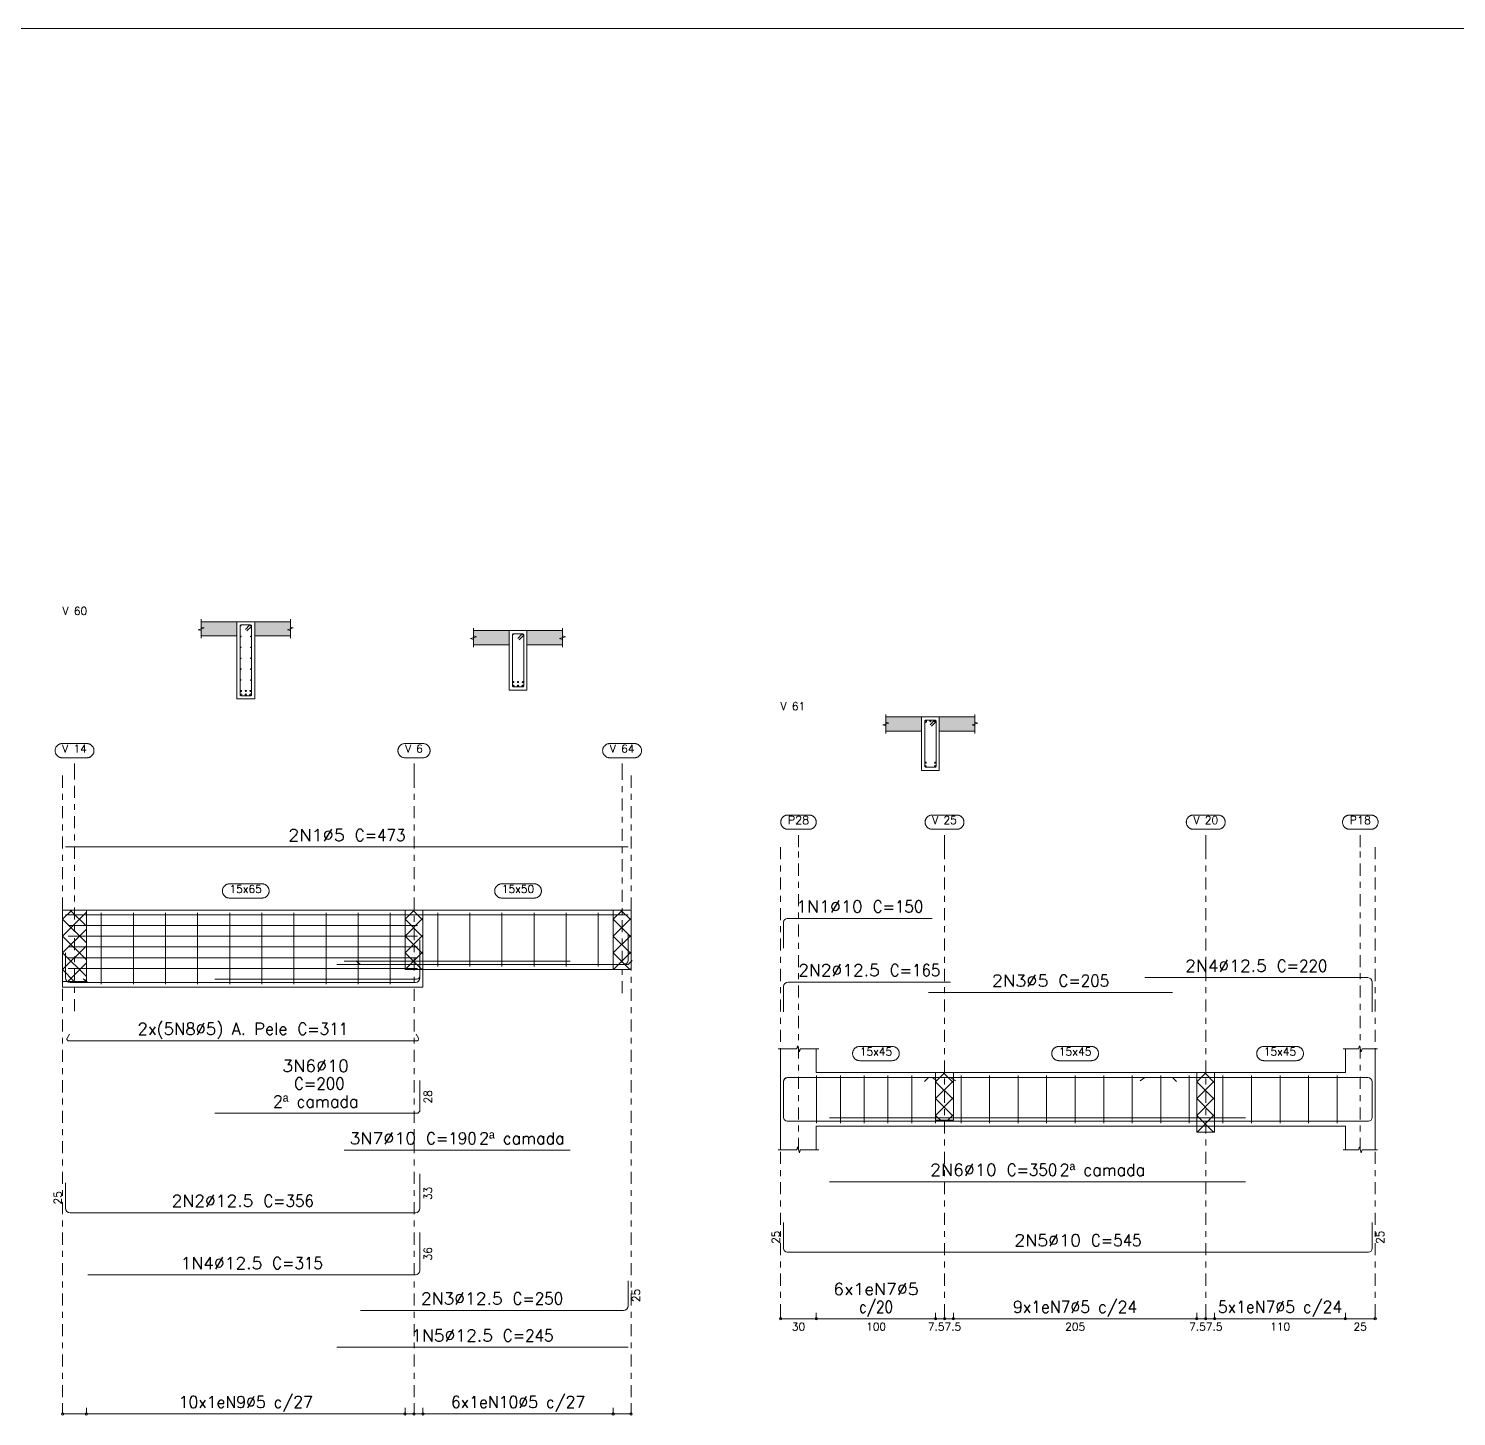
# Model space of a CAD drawing. Header units: millimetres. Extents: x 0 to 119, y 0 to 84.
# Drawn here: x 51.93 to 75.95, y 60.65 to 84 of the extents above; entities that cross this region are included whole.
import ezdxf
from ezdxf.enums import TextEntityAlignment as Align

# ---------------------------------------------------------------- set-up
doc = ezdxf.new("R2010")
doc.units = ezdxf.units.MM
doc.linetypes.add('CYPE_RAYAPUNTO', pattern=[0.4125, 0.2025, -0.105, 0, -0.105])
for name, color, linetype, lineweight in [('ARM_LONGITUDINAL_Ø10', 103, 'Continuous', 9), ('ARM_LONGITUDINAL_Ø12_5', 51, 'Continuous', 9), ('ARM_LONGITUDINAL_Ø5', 151, 'Continuous', 9), ('ARM_TRANSVERSAL_Ø5', 151, 'Continuous', 9), ('ELE_ARM_TRANS_TXT_EST', 3, 'Continuous', 9), ('ELE_CONT_NOS', 122, 'Continuous', 9), ('ELE_CONT_VIG_CONCRETO', 2, 'Continuous', 9), ('ELE_COT_COT_ANCORAGENS', 3, 'Continuous', 0), ('ELE_COT_COT_EST', 3, 'Continuous', 0), ('ELE_COT_COT_LIN_APOIOS', 2, 'CYPE_RAYAPUNTO', 0), ('ELE_COT_TEXTOS_ESTRIBOS', 122, 'Continuous', 0), ('ELE_REF_COT_LIN_AUX_COTA', 2, 'CYPE_RAYAPUNTO', 9), ('ELE_REF_NOME_PORTICO', 3, 'Continuous', 9), ('ELE_REF_REF_NOME', 3, 'Continuous', 9), ('ELE_REF_REF_REFERENCIA', 3, 'Continuous', 9), ('ELE_REF_TEXTO_REF_NOME', 3, 'Continuous', 9), ('ELE_REF_TEXTO_REF_REFERENCIA', 3, 'Continuous', 9), ('POR_ARM_LONG_ARM_TEXTOS', 3, 'Continuous', 9), ('POR_ARM_LONG_TXT_COMP', 3, 'Continuous', 9), ('POR_ARM_LONG_TXT_IND_LAYER_ARM_LONG', 3, 'Continuous', 9), ('QUAD_BORDA', 1, 'Continuous', 20), ('QUAD_LIMITES', 2, 'Continuous', 0), ('SEC_CONT_LAJES_CORTE', 8, 'Continuous', 9), ('SEC_CONT_VIG_CONCRETO_CORTE', 2, 'Continuous', 9)]:
    doc.layers.add(name, color=color, linetype=linetype, lineweight=lineweight)
doc.styles.add('CYPETXT', font='', dxfattribs={"height": 0.2})
doc.styles.get('CYPETXT').set_extended_font_data('romans')

msp = doc.modelspace()

# ---------------------------------------------------------------- hatches: boundary and pattern name
at = {"layer": 'SEC_CONT_LAJES_CORTE', "true_color": 0xdad7d3}
for points in [[(54.838, 74.023), (55.438, 74.023), (55.438, 73.783), (54.838, 73.783)], [(56.338, 74.023), (55.738, 74.023), (55.738, 73.783), (56.338, 73.783)], [(59.418, 73.873), (60.018, 73.873), (60.018, 73.633), (59.418, 73.633)], [(60.918, 73.873), (60.318, 73.873), (60.318, 73.633), (60.918, 73.633)], [(66.354, 72.421), (66.954, 72.421), (66.954, 72.181), (66.354, 72.181)], [(67.854, 72.421), (67.254, 72.421), (67.254, 72.181), (67.854, 72.181)]]:
    msp.add_hatch(color=254, dxfattribs=at).paths.add_polyline_path(points, flags=0)

# ---------------------------------------------------------------- linework, layer by layer
at = {"layer": 'ARM_LONGITUDINAL_Ø10'}
msp.add_line((67.135, 66.356), (67.218, 66.301), dxfattribs=at)
for points in [[(64.635, 68.531), (64.635, 68.971), (64.64, 68.994), (64.653, 69.014), (64.672, 69.027), (64.695, 69.031), (67.135, 69.031)], [(58.518, 68.562), (58.518, 68.071), (58.514, 68.049), (58.501, 68.029), (58.481, 68.016), (58.458, 68.011), (55.069, 68.011)], [(61.042, 68.311), (57.242, 68.311)], [(58.518, 66.304), (58.518, 65.813), (58.514, 65.791), (58.501, 65.771), (58.481, 65.758), (58.458, 65.753), (55.069, 65.753)], [(64.635, 65.856), (64.635, 66.296), (64.64, 66.319), (64.653, 66.339), (64.672, 66.352), (64.695, 66.356), (67.135, 66.356)], [(74.535, 66.12), (74.535, 65.68), (74.531, 65.658), (74.518, 65.638), (74.498, 65.625), (74.475, 65.62), (64.695, 65.62), (64.672, 65.625), (64.653, 65.638), (64.64, 65.658), (64.635, 65.68), (64.635, 66.12)], [(65.406, 65.676), (72.406, 65.676)], [(61.042, 65.133), (57.242, 65.133)], [(65.406, 64.603), (72.406, 64.603)], [(74.535, 63.917), (74.535, 63.477), (74.531, 63.454), (74.518, 63.435), (74.498, 63.422), (74.475, 63.417), (64.695, 63.417), (64.672, 63.422), (64.653, 63.435), (64.64, 63.454), (64.635, 63.477), (64.635, 63.917)]]:
    msp.add_lwpolyline(points, dxfattribs=at)
for centre in [(60.088, 73.008), (60.168, 73.008), (60.248, 73.008), (55.508, 72.858), (55.588, 72.858), (55.668, 72.858), (67.104, 72.351), (67.024, 71.651), (67.024, 71.591), (67.184, 71.651), (67.184, 71.591)]:
    msp.add_circle(centre, 0.01, dxfattribs=at)
at = {"layer": 'ARM_LONGITUDINAL_Ø12_5'}
for p, q in [((57.518, 68.255), (57.44, 68.318)), ((62.018, 68.255), (62.089, 68.326)), ((52.932, 67.955), (52.853, 68.017)), ((67.442, 66.356), (67.524, 66.299)), ((70.71, 66.356), (70.63, 66.297))]:
    msp.add_line(p, q, dxfattribs=at)
for points in [[(62.018, 68.755), (62.018, 68.33), (62.012, 68.302), (61.996, 68.277), (61.972, 68.261), (61.943, 68.255), (57.518, 68.255)], [(52.558, 68.455), (52.558, 68.03), (52.564, 68.002), (52.58, 67.977), (52.604, 67.961), (52.633, 67.955), (58.443, 67.955), (58.472, 67.961), (58.496, 67.977), (58.512, 68.002), (58.518, 68.03), (58.518, 68.607)], [(58.518, 68.67), (58.518, 68.03), (58.512, 68.002), (58.496, 67.977), (58.472, 67.961), (58.443, 67.955), (52.932, 67.955)], [(62.018, 68.255), (57.118, 68.255)], [(74.535, 67.46), (74.535, 67.96), (74.529, 67.989), (74.513, 68.013), (74.489, 68.029), (74.46, 68.035), (70.71, 68.035)], [(64.635, 67.46), (64.635, 67.885), (64.641, 67.914), (64.657, 67.938), (64.681, 67.954), (64.71, 67.96), (67.442, 67.96)], [(64.635, 65.856), (64.635, 66.281), (64.641, 66.31), (64.657, 66.335), (64.681, 66.351), (64.71, 66.356), (67.442, 66.356)], [(74.535, 65.782), (74.535, 66.281), (74.529, 66.31), (74.513, 66.335), (74.489, 66.351), (74.46, 66.356), (70.71, 66.356)], [(52.558, 64.581), (52.558, 64.156), (52.564, 64.127), (52.58, 64.103), (52.604, 64.086), (52.633, 64.081), (58.443, 64.081), (58.472, 64.086), (58.496, 64.103), (58.512, 64.127), (58.518, 64.156), (58.518, 64.733)], [(58.518, 63.749), (58.518, 63.109), (58.512, 63.081), (58.496, 63.056), (58.472, 63.04), (58.443, 63.034), (52.932, 63.034)], [(62.018, 62.937), (62.018, 62.512), (62.012, 62.484), (61.996, 62.459), (61.972, 62.443), (61.943, 62.437), (57.518, 62.437)], [(62.018, 61.817), (57.118, 61.817)]]:
    msp.add_lwpolyline(points, dxfattribs=at)
for centre in [(55.511, 72.795), (55.588, 72.795), (55.666, 72.795), (60.091, 72.945), (60.168, 72.945), (60.246, 72.945), (67.027, 72.348), (67.182, 72.348)]:
    msp.add_circle(centre, 0.0125, dxfattribs=at)
at = {"layer": 'ARM_LONGITUDINAL_Ø5'}
for p, q in [((67.074, 66.356), (67.003, 66.286)), ((71.174, 66.356), (71.244, 66.286))]:
    msp.add_line(p, q, dxfattribs=at)
for points in [[(62.018, 70.233), (52.558, 70.233)], [(62.018, 69.091), (52.558, 69.091)], [(52.599, 68.911), (58.478, 68.911)], [(52.599, 68.731), (58.478, 68.731)], [(52.599, 68.551), (58.478, 68.551)], [(52.599, 68.371), (58.478, 68.371)], [(52.599, 68.191), (58.478, 68.191)], [(67.074, 67.784), (71.174, 67.784)], [(52.623, 67.086), (52.578, 67.008), (52.581, 66.995), (52.588, 66.983), (52.599, 66.973), (58.478, 66.973), (58.488, 66.983), (58.495, 66.995), (58.498, 67.008), (58.453, 67.086)], [(67.074, 66.356), (71.174, 66.356)]]:
    msp.add_lwpolyline(points, dxfattribs=at)
for centre in [(55.503, 73.958), (55.503, 73.774), (55.673, 73.958), (55.673, 73.774), (60.083, 73.808), (60.253, 73.808), (55.503, 73.591), (55.673, 73.591), (55.503, 73.408), (55.673, 73.408), (55.503, 73.224), (55.503, 73.041), (55.673, 73.224), (55.673, 73.041), (67.027, 72.331), (67.182, 72.331)]:
    msp.add_circle(centre, 0.005, dxfattribs=at)
at = {"layer": 'ARM_TRANSVERSAL_Ø5'}
for p, q in [((53.158, 69.123), (53.158, 67.923)), ((53.698, 69.123), (53.698, 67.923)), ((54.238, 69.123), (54.238, 67.923)), ((54.778, 69.123), (54.778, 67.923)), ((55.318, 69.123), (55.318, 67.923)), ((55.858, 69.123), (55.858, 67.923)), ((56.398, 69.123), (56.398, 67.923)), ((56.938, 69.123), (56.938, 67.923)), ((57.478, 69.123), (57.478, 67.923)), ((58.018, 69.123), (58.018, 67.923)), ((58.818, 69.123), (58.818, 68.223)), ((59.358, 69.123), (59.358, 68.223)), ((59.898, 69.123), (59.898, 68.223)), ((60.438, 69.123), (60.438, 68.223)), ((60.978, 69.123), (60.978, 68.223)), ((61.518, 69.123), (61.518, 68.223)), ((65.189, 66.388), (65.189, 65.588)), ((65.589, 66.388), (65.589, 65.588)), ((65.989, 66.388), (65.989, 65.588)), ((66.389, 66.388), (66.389, 65.588)), ((66.789, 66.388), (66.789, 65.588)), ((67.189, 66.388), (67.189, 65.588)), ((67.619, 66.388), (67.619, 65.588)), ((68.099, 66.388), (68.099, 65.588)), ((68.579, 66.388), (68.579, 65.588)), ((69.059, 66.388), (69.059, 65.588)), ((69.539, 66.388), (69.539, 65.588)), ((70.019, 66.388), (70.019, 65.588)), ((70.499, 66.388), (70.499, 65.588)), ((70.979, 66.388), (70.979, 65.588)), ((71.459, 66.388), (71.459, 65.588)), ((72.025, 66.388), (72.025, 65.588)), ((72.505, 66.388), (72.505, 65.588)), ((72.985, 66.388), (72.985, 65.588)), ((73.465, 66.388), (73.465, 65.588)), ((73.945, 66.388), (73.945, 65.588))]:
    msp.add_line(p, q, dxfattribs=at)
for points in [[(55.607, 73.867), (55.678, 73.938), (55.68, 73.941), (55.682, 73.944), (55.683, 73.947), (55.683, 73.95), (55.683, 73.954), (55.682, 73.957), (55.68, 73.96), (55.678, 73.963), (55.675, 73.965), (55.672, 73.966), (55.669, 73.967), (55.666, 73.968), (55.511, 73.968), (55.504, 73.966), (55.498, 73.963), (55.494, 73.957), (55.493, 73.95), (55.493, 72.795), (55.494, 72.789), (55.498, 72.783), (55.504, 72.779), (55.511, 72.778), (55.666, 72.778), (55.672, 72.779), (55.678, 72.783), (55.682, 72.789), (55.683, 72.795), (55.683, 73.95), (55.683, 73.954), (55.682, 73.957), (55.68, 73.96), (55.678, 73.963), (55.675, 73.965), (55.672, 73.966), (55.669, 73.967), (55.666, 73.968), (55.662, 73.967), (55.659, 73.966), (55.656, 73.965), (55.653, 73.963), (55.583, 73.892)], [(60.187, 73.717), (60.258, 73.788), (60.26, 73.791), (60.262, 73.794), (60.263, 73.797), (60.263, 73.8), (60.263, 73.804), (60.262, 73.807), (60.26, 73.81), (60.258, 73.813), (60.255, 73.815), (60.252, 73.816), (60.249, 73.817), (60.246, 73.818), (60.091, 73.818), (60.084, 73.816), (60.078, 73.813), (60.074, 73.807), (60.073, 73.8), (60.073, 72.945), (60.074, 72.939), (60.078, 72.933), (60.084, 72.929), (60.091, 72.928), (60.246, 72.928), (60.252, 72.929), (60.258, 72.933), (60.262, 72.939), (60.263, 72.945), (60.263, 73.8), (60.263, 73.804), (60.262, 73.807), (60.26, 73.81), (60.258, 73.813), (60.255, 73.815), (60.252, 73.816), (60.249, 73.817), (60.246, 73.818), (60.242, 73.817), (60.239, 73.816), (60.236, 73.815), (60.233, 73.813), (60.163, 73.742)], [(67.124, 72.265), (67.194, 72.336), (67.196, 72.338), (67.198, 72.341), (67.199, 72.345), (67.199, 72.348), (67.199, 72.351), (67.198, 72.355), (67.196, 72.358), (67.194, 72.36), (67.192, 72.363), (67.189, 72.364), (67.185, 72.365), (67.182, 72.366), (67.027, 72.366), (67.02, 72.364), (67.015, 72.36), (67.011, 72.355), (67.009, 72.348), (67.009, 71.593), (67.011, 71.586), (67.015, 71.581), (67.02, 71.577), (67.027, 71.576), (67.182, 71.576), (67.189, 71.577), (67.194, 71.581), (67.198, 71.586), (67.199, 71.593), (67.199, 72.348), (67.199, 72.351), (67.198, 72.355), (67.196, 72.358), (67.194, 72.36), (67.192, 72.363), (67.189, 72.364), (67.185, 72.365), (67.182, 72.366), (67.178, 72.365), (67.175, 72.364), (67.172, 72.363), (67.17, 72.36), (67.099, 72.29)]]:
    msp.add_lwpolyline(points, dxfattribs=at)
at = {"layer": 'ELE_CONT_NOS'}
for p, q in [((52.508, 69.173), (52.508, 67.873)), ((58.268, 69.173), (58.268, 69.173)), ((58.568, 69.173), (58.568, 69.173)), ((62.068, 69.173), (62.068, 68.173)), ((58.568, 68.173), (58.568, 68.173)), ((58.268, 67.873), (58.268, 67.873)), ((64.585, 66.438), (64.585, 66.838)), ((65.185, 66.438), (65.185, 66.838)), ((74.085, 66.438), (74.085, 66.838)), ((74.585, 66.438), (74.585, 66.838)), ((67.192, 66.438), (67.192, 66.438)), ((67.492, 66.438), (67.492, 66.438)), ((71.585, 66.438), (71.585, 66.438)), ((71.885, 66.438), (71.885, 66.438)), ((64.585, 65.538), (64.585, 65.138)), ((65.185, 65.538), (65.185, 65.138)), ((67.192, 65.538), (67.192, 65.538)), ((67.492, 65.538), (67.492, 65.538)), ((71.585, 65.538), (71.585, 65.538)), ((71.885, 65.538), (71.885, 65.538)), ((74.085, 65.538), (74.085, 65.138)), ((74.585, 65.538), (74.585, 65.138))]:
    msp.add_line(p, q, dxfattribs=at)
at = {"layer": 'ELE_CONT_NOS', "lineweight": 0}
for p, q in [((52.508, 69.018), (52.663, 69.173)), ((52.908, 68.901), (52.636, 69.173)), ((58.268, 69.018), (58.423, 69.173)), ((58.568, 69.001), (58.396, 69.173)), ((61.768, 69.018), (61.923, 69.173)), ((62.068, 69.001), (61.896, 69.173)), ((52.508, 68.735), (52.908, 69.135)), ((52.908, 68.618), (52.508, 69.018)), ((58.268, 68.735), (58.568, 69.035)), ((58.568, 68.718), (58.268, 69.018)), ((61.768, 68.735), (62.068, 69.035)), ((62.068, 68.718), (61.768, 69.018)), ((52.508, 68.452), (52.908, 68.852)), ((52.908, 68.335), (52.508, 68.735)), ((58.268, 68.452), (58.568, 68.752)), ((58.568, 68.435), (58.268, 68.735)), ((61.768, 68.452), (62.068, 68.752)), ((62.068, 68.435), (61.768, 68.735)), ((52.508, 68.17), (52.908, 68.57)), ((52.908, 68.052), (52.508, 68.452)), ((58.547, 68.173), (58.268, 68.452)), ((58.272, 68.173), (58.568, 68.47)), ((62.047, 68.173), (61.768, 68.452)), ((61.772, 68.173), (62.068, 68.47)), ((52.595, 67.973), (52.908, 68.287)), ((52.704, 67.973), (52.508, 68.17)), ((52.878, 67.973), (52.908, 68.004)), ((58.555, 68.173), (58.568, 68.187)), ((62.055, 68.173), (62.068, 68.187)), ((67.192, 66.283), (67.347, 66.438)), ((67.192, 66), (67.492, 66.3)), ((67.492, 66.266), (67.319, 66.438)), ((71.585, 66.283), (71.741, 66.438)), ((71.585, 66), (71.885, 66.3)), ((71.885, 66.266), (71.713, 66.438)), ((67.492, 65.983), (67.192, 66.283)), ((71.885, 65.983), (71.585, 66.283)), ((67.192, 65.717), (67.492, 66.017)), ((67.492, 65.7), (67.192, 66)), ((71.585, 65.717), (71.885, 66.017)), ((71.885, 65.7), (71.585, 66)), ((67.271, 65.638), (67.192, 65.717)), ((67.396, 65.638), (67.492, 65.735)), ((71.864, 65.438), (71.585, 65.717)), ((71.589, 65.438), (71.885, 65.735)), ((71.872, 65.438), (71.885, 65.452))]:
    msp.add_line(p, q, dxfattribs=at)
at = {"layer": 'ELE_CONT_NOS'}
for points in [[(52.508, 69.173), (52.908, 69.173)], [(58.268, 69.173), (58.568, 69.173)], [(61.768, 69.173), (62.068, 69.173)], [(58.268, 67.873), (58.568, 67.873), (58.568, 68.173)], [(61.768, 68.173), (62.068, 68.173)], [(52.508, 67.873), (52.908, 67.873)], [(64.545, 66.838), (64.855, 66.838), (64.87, 66.888), (64.9, 66.788), (64.915, 66.838), (65.225, 66.838)], [(74.045, 66.838), (74.305, 66.838), (74.32, 66.888), (74.35, 66.788), (74.365, 66.838), (74.625, 66.838)], [(64.585, 66.438), (64.585, 65.538)], [(67.192, 66.438), (67.492, 66.438)], [(71.585, 66.438), (71.885, 66.438)], [(74.585, 66.438), (74.585, 65.538)], [(67.192, 65.538), (67.492, 65.538)], [(71.585, 65.538), (71.885, 65.538)], [(64.545, 65.138), (64.855, 65.138), (64.87, 65.188), (64.9, 65.088), (64.915, 65.138), (65.225, 65.138)], [(74.045, 65.138), (74.305, 65.138), (74.32, 65.188), (74.35, 65.088), (74.365, 65.138), (74.625, 65.138)]]:
    msp.add_lwpolyline(points, dxfattribs=at)
at = {"layer": 'ELE_CONT_NOS', "lineweight": 0}
for points in [[(52.508, 69.173), (52.508, 67.973), (52.908, 67.973), (52.908, 69.173), (52.508, 69.173)], [(58.268, 69.173), (58.268, 68.173), (58.568, 68.173), (58.568, 69.173), (58.268, 69.173)], [(61.768, 69.173), (61.768, 68.173), (62.068, 68.173), (62.068, 69.173), (61.768, 69.173)], [(67.192, 66.438), (67.192, 65.638), (67.492, 65.638), (67.492, 66.438), (67.192, 66.438)], [(71.585, 66.438), (71.585, 65.438), (71.885, 65.438), (71.885, 66.438), (71.585, 66.438)]]:
    msp.add_lwpolyline(points, close=True, dxfattribs=at)
at = {"layer": 'ELE_CONT_VIG_CONCRETO'}
for p, q in [((52.908, 69.173), (58.268, 69.173)), ((58.568, 69.173), (61.768, 69.173)), ((58.568, 68.173), (61.768, 68.173)), ((52.908, 67.873), (58.268, 67.873)), ((65.185, 66.438), (67.192, 66.438)), ((67.492, 66.438), (71.585, 66.438)), ((71.885, 66.438), (74.085, 66.438)), ((65.185, 65.538), (67.192, 65.538)), ((67.492, 65.538), (71.585, 65.538)), ((71.885, 65.538), (74.085, 65.538))]:
    msp.add_line(p, q, dxfattribs=at)
at = {"layer": 'ELE_COT_COT_EST'}
for p, q in [((64.585, 62.297), (64.585, 62.397)), ((65.185, 62.297), (65.185, 62.397)), ((67.192, 62.297), (67.192, 62.397)), ((67.342, 62.297), (67.342, 62.397)), ((67.492, 62.297), (67.492, 62.397)), ((71.585, 62.297), (71.585, 62.397)), ((71.735, 62.297), (71.735, 62.397)), ((71.885, 62.297), (71.885, 62.397)), ((74.085, 62.297), (74.085, 62.397)), ((52.508, 60.697), (52.508, 60.797)), ((52.908, 60.697), (52.908, 60.797)), ((58.268, 60.697), (58.268, 60.797)), ((58.418, 60.697), (58.418, 60.797)), ((58.568, 60.697), (58.568, 60.797)), ((61.768, 60.697), (61.768, 60.797))]:
    msp.add_line(p, q, dxfattribs=at)
for points in [[(64.585, 62.297), (65.185, 62.297), (65.185, 62.397)], [(65.185, 62.297), (67.192, 62.297), (67.192, 62.397)], [(67.192, 62.297), (67.342, 62.297), (67.342, 62.397)], [(67.342, 62.297), (67.492, 62.297), (67.492, 62.397)], [(67.492, 62.297), (71.585, 62.297), (71.585, 62.397)], [(71.585, 62.297), (71.735, 62.297), (71.735, 62.397)], [(71.735, 62.297), (71.885, 62.297), (71.885, 62.397)], [(71.885, 62.297), (74.085, 62.297), (74.085, 62.397)], [(74.085, 62.297), (74.585, 62.297), (74.585, 62.397)], [(52.508, 60.697), (52.908, 60.697), (52.908, 60.797)], [(52.908, 60.697), (58.268, 60.697), (58.268, 60.797)], [(58.268, 60.697), (58.418, 60.697), (58.418, 60.797)], [(58.418, 60.697), (58.568, 60.697), (58.568, 60.797)], [(58.568, 60.697), (61.768, 60.697), (61.768, 60.797)], [(61.768, 60.697), (62.068, 60.697), (62.068, 60.797)]]:
    msp.add_lwpolyline(points, dxfattribs=at)
for centre in [(64.585, 62.297), (65.185, 62.297), (65.185, 62.297), (67.192, 62.297), (67.192, 62.297), (67.342, 62.297), (67.342, 62.297), (67.492, 62.297), (67.492, 62.297), (71.585, 62.297), (71.585, 62.297), (71.735, 62.297), (71.735, 62.297), (71.885, 62.297), (71.885, 62.297), (74.085, 62.297), (74.085, 62.297), (74.585, 62.297), (52.508, 60.697), (52.908, 60.697), (52.908, 60.697), (58.268, 60.697), (58.268, 60.697), (58.418, 60.697), (58.418, 60.697), (58.568, 60.697), (58.568, 60.697), (61.768, 60.697), (61.768, 60.697), (62.068, 60.697)]:
    msp.add_circle(centre, 0.02, dxfattribs=at)
at = {"layer": 'ELE_COT_COT_LIN_APOIOS'}
for p, q in [((52.508, 71.433), (52.508, 60.697)), ((58.418, 71.433), (58.418, 60.697)), ((62.068, 71.433), (62.068, 60.697)), ((64.585, 70.231), (64.585, 62.297)), ((67.342, 70.231), (67.342, 62.297)), ((71.735, 70.231), (71.735, 62.297)), ((74.585, 70.231), (74.585, 62.297))]:
    msp.add_line(p, q, dxfattribs=at)
at = {"layer": 'ELE_REF_COT_LIN_AUX_COTA'}
for p, q in [((52.708, 71.433), (52.708, 71.733)), ((58.418, 71.433), (58.418, 71.733)), ((61.918, 71.433), (61.918, 71.733)), ((52.708, 67.473), (52.708, 71.433)), ((61.918, 67.773), (61.918, 71.433)), ((64.885, 70.231), (64.885, 70.531)), ((67.342, 70.231), (67.342, 70.531)), ((71.735, 70.231), (71.735, 70.531)), ((74.335, 70.231), (74.335, 70.531)), ((64.885, 65.138), (64.885, 70.231)), ((74.335, 65.138), (74.335, 70.231))]:
    msp.add_line(p, q, dxfattribs=at)
at = {"layer": 'ELE_REF_REF_NOME'}
for points in [[(55.861, 69.613), (55.869, 69.613), (55.877, 69.612), (55.885, 69.611), (55.893, 69.609), (55.9, 69.607), (55.908, 69.604), (55.915, 69.601), (55.922, 69.597), (55.929, 69.592), (55.935, 69.588), (55.942, 69.582), (55.947, 69.577), (55.953, 69.571), (55.958, 69.565), (55.962, 69.558), (55.966, 69.551), (55.97, 69.544), (55.973, 69.537), (55.976, 69.529), (55.978, 69.521), (55.979, 69.513), (55.98, 69.506), (55.981, 69.498), (55.981, 69.489), (55.98, 69.481), (55.979, 69.474), (55.978, 69.466), (55.976, 69.458), (55.973, 69.45), (55.97, 69.443), (55.966, 69.436), (55.962, 69.429), (55.958, 69.422), (55.953, 69.416), (55.947, 69.41), (55.942, 69.404), (55.935, 69.399), (55.929, 69.395), (55.922, 69.39), (55.915, 69.386), (55.908, 69.383), (55.9, 69.38), (55.893, 69.378), (55.885, 69.376), (55.877, 69.375), (55.869, 69.374), (55.861, 69.373), (55.315, 69.373), (55.307, 69.374), (55.299, 69.375), (55.291, 69.376), (55.283, 69.378), (55.276, 69.38), (55.268, 69.383), (55.261, 69.386), (55.254, 69.39), (55.247, 69.395), (55.241, 69.399), (55.235, 69.404), (55.229, 69.41), (55.223, 69.416), (55.218, 69.422), (55.214, 69.429), (55.21, 69.436), (55.206, 69.443), (55.203, 69.45), (55.2, 69.458), (55.198, 69.466), (55.197, 69.474), (55.196, 69.481), (55.195, 69.489), (55.195, 69.498), (55.196, 69.506), (55.197, 69.513), (55.198, 69.521), (55.2, 69.529), (55.203, 69.537), (55.206, 69.544), (55.21, 69.551), (55.214, 69.558), (55.218, 69.565), (55.223, 69.571), (55.229, 69.577), (55.235, 69.582), (55.241, 69.588), (55.247, 69.592), (55.254, 69.597), (55.261, 69.601), (55.268, 69.604), (55.276, 69.607), (55.283, 69.609), (55.291, 69.611), (55.299, 69.612), (55.307, 69.613), (55.315, 69.613), (55.861, 69.613)], [(60.441, 69.613), (60.449, 69.613), (60.457, 69.612), (60.465, 69.611), (60.473, 69.609), (60.48, 69.607), (60.488, 69.604), (60.495, 69.601), (60.502, 69.597), (60.509, 69.592), (60.515, 69.588), (60.522, 69.582), (60.527, 69.577), (60.533, 69.571), (60.538, 69.565), (60.542, 69.558), (60.546, 69.551), (60.55, 69.544), (60.553, 69.537), (60.556, 69.529), (60.558, 69.521), (60.559, 69.513), (60.56, 69.506), (60.561, 69.498), (60.561, 69.489), (60.56, 69.481), (60.559, 69.474), (60.558, 69.466), (60.556, 69.458), (60.553, 69.45), (60.55, 69.443), (60.546, 69.436), (60.542, 69.429), (60.538, 69.422), (60.533, 69.416), (60.527, 69.41), (60.522, 69.404), (60.515, 69.399), (60.509, 69.395), (60.502, 69.39), (60.495, 69.386), (60.488, 69.383), (60.48, 69.38), (60.473, 69.378), (60.465, 69.376), (60.457, 69.375), (60.449, 69.374), (60.441, 69.373), (59.895, 69.373), (59.887, 69.374), (59.879, 69.375), (59.871, 69.376), (59.863, 69.378), (59.856, 69.38), (59.848, 69.383), (59.841, 69.386), (59.834, 69.39), (59.827, 69.395), (59.821, 69.399), (59.815, 69.404), (59.809, 69.41), (59.803, 69.416), (59.798, 69.422), (59.794, 69.429), (59.79, 69.436), (59.786, 69.443), (59.783, 69.45), (59.78, 69.458), (59.778, 69.466), (59.777, 69.474), (59.776, 69.481), (59.775, 69.489), (59.775, 69.498), (59.776, 69.506), (59.777, 69.513), (59.778, 69.521), (59.78, 69.529), (59.783, 69.537), (59.786, 69.544), (59.79, 69.551), (59.794, 69.558), (59.798, 69.565), (59.803, 69.571), (59.809, 69.577), (59.815, 69.582), (59.821, 69.588), (59.827, 69.592), (59.834, 69.597), (59.841, 69.601), (59.848, 69.604), (59.856, 69.607), (59.863, 69.609), (59.871, 69.611), (59.879, 69.612), (59.887, 69.613), (59.895, 69.613), (60.441, 69.613)], [(66.462, 66.878), (66.47, 66.878), (66.478, 66.877), (66.485, 66.876), (66.493, 66.874), (66.501, 66.872), (66.508, 66.869), (66.516, 66.866), (66.523, 66.862), (66.529, 66.857), (66.536, 66.853), (66.542, 66.847), (66.548, 66.842), (66.553, 66.836), (66.558, 66.83), (66.563, 66.823), (66.567, 66.816), (66.57, 66.809), (66.573, 66.802), (66.576, 66.794), (66.578, 66.786), (66.58, 66.778), (66.581, 66.771), (66.581, 66.763), (66.581, 66.754), (66.581, 66.746), (66.58, 66.739), (66.578, 66.731), (66.576, 66.723), (66.573, 66.715), (66.57, 66.708), (66.567, 66.701), (66.563, 66.694), (66.558, 66.687), (66.553, 66.681), (66.548, 66.675), (66.542, 66.669), (66.536, 66.664), (66.529, 66.66), (66.523, 66.655), (66.516, 66.651), (66.508, 66.648), (66.501, 66.645), (66.493, 66.643), (66.485, 66.641), (66.478, 66.64), (66.47, 66.639), (66.462, 66.638), (65.916, 66.638), (65.908, 66.639), (65.9, 66.64), (65.892, 66.641), (65.884, 66.643), (65.876, 66.645), (65.869, 66.648), (65.861, 66.651), (65.854, 66.655), (65.848, 66.66), (65.841, 66.664), (65.835, 66.669), (65.829, 66.675), (65.824, 66.681), (65.819, 66.687), (65.814, 66.694), (65.81, 66.701), (65.807, 66.708), (65.804, 66.715), (65.801, 66.723), (65.799, 66.731), (65.797, 66.739), (65.796, 66.746), (65.796, 66.754), (65.796, 66.763), (65.796, 66.771), (65.797, 66.778), (65.799, 66.786), (65.801, 66.794), (65.804, 66.802), (65.807, 66.809), (65.81, 66.816), (65.814, 66.823), (65.819, 66.83), (65.824, 66.836), (65.829, 66.842), (65.835, 66.847), (65.841, 66.853), (65.848, 66.857), (65.854, 66.862), (65.861, 66.866), (65.869, 66.869), (65.876, 66.872), (65.884, 66.874), (65.892, 66.876), (65.9, 66.877), (65.908, 66.878), (65.916, 66.878), (66.462, 66.878)], [(69.812, 66.878), (69.82, 66.878), (69.828, 66.877), (69.835, 66.876), (69.843, 66.874), (69.851, 66.872), (69.858, 66.869), (69.866, 66.866), (69.873, 66.862), (69.879, 66.857), (69.886, 66.853), (69.892, 66.847), (69.898, 66.842), (69.903, 66.836), (69.908, 66.83), (69.913, 66.823), (69.917, 66.816), (69.92, 66.809), (69.923, 66.802), (69.926, 66.794), (69.928, 66.786), (69.93, 66.778), (69.931, 66.771), (69.931, 66.763), (69.931, 66.754), (69.931, 66.746), (69.93, 66.739), (69.928, 66.731), (69.926, 66.723), (69.923, 66.715), (69.92, 66.708), (69.917, 66.701), (69.913, 66.694), (69.908, 66.687), (69.903, 66.681), (69.898, 66.675), (69.892, 66.669), (69.886, 66.664), (69.879, 66.66), (69.873, 66.655), (69.866, 66.651), (69.858, 66.648), (69.851, 66.645), (69.843, 66.643), (69.835, 66.641), (69.828, 66.64), (69.82, 66.639), (69.812, 66.638), (69.266, 66.638), (69.258, 66.639), (69.25, 66.64), (69.242, 66.641), (69.234, 66.643), (69.226, 66.645), (69.219, 66.648), (69.211, 66.651), (69.204, 66.655), (69.198, 66.66), (69.191, 66.664), (69.185, 66.669), (69.179, 66.675), (69.174, 66.681), (69.169, 66.687), (69.164, 66.694), (69.16, 66.701), (69.157, 66.708), (69.154, 66.715), (69.151, 66.723), (69.149, 66.731), (69.147, 66.739), (69.146, 66.746), (69.146, 66.754), (69.146, 66.763), (69.146, 66.771), (69.147, 66.778), (69.149, 66.786), (69.151, 66.794), (69.154, 66.802), (69.157, 66.809), (69.16, 66.816), (69.164, 66.823), (69.169, 66.83), (69.174, 66.836), (69.179, 66.842), (69.185, 66.847), (69.191, 66.853), (69.198, 66.857), (69.204, 66.862), (69.211, 66.866), (69.219, 66.869), (69.226, 66.872), (69.234, 66.874), (69.242, 66.876), (69.25, 66.877), (69.258, 66.878), (69.266, 66.878), (69.812, 66.878)], [(73.258, 66.878), (73.266, 66.878), (73.274, 66.877), (73.282, 66.876), (73.29, 66.874), (73.298, 66.872), (73.305, 66.869), (73.312, 66.866), (73.319, 66.862), (73.326, 66.857), (73.333, 66.853), (73.339, 66.847), (73.344, 66.842), (73.35, 66.836), (73.355, 66.83), (73.359, 66.823), (73.363, 66.816), (73.367, 66.809), (73.37, 66.802), (73.373, 66.794), (73.375, 66.786), (73.377, 66.778), (73.378, 66.771), (73.378, 66.763), (73.378, 66.754), (73.378, 66.746), (73.377, 66.739), (73.375, 66.731), (73.373, 66.723), (73.37, 66.715), (73.367, 66.708), (73.363, 66.701), (73.359, 66.694), (73.355, 66.687), (73.35, 66.681), (73.344, 66.675), (73.339, 66.669), (73.333, 66.664), (73.326, 66.66), (73.319, 66.655), (73.312, 66.651), (73.305, 66.648), (73.298, 66.645), (73.29, 66.643), (73.282, 66.641), (73.274, 66.64), (73.266, 66.639), (73.258, 66.638), (72.712, 66.638), (72.704, 66.639), (72.696, 66.64), (72.688, 66.641), (72.68, 66.643), (72.673, 66.645), (72.665, 66.648), (72.658, 66.651), (72.651, 66.655), (72.644, 66.66), (72.638, 66.664), (72.632, 66.669), (72.626, 66.675), (72.621, 66.681), (72.616, 66.687), (72.611, 66.694), (72.607, 66.701), (72.603, 66.708), (72.6, 66.715), (72.598, 66.723), (72.595, 66.731), (72.594, 66.739), (72.593, 66.746), (72.592, 66.754), (72.592, 66.763), (72.593, 66.771), (72.594, 66.778), (72.595, 66.786), (72.598, 66.794), (72.6, 66.802), (72.603, 66.809), (72.607, 66.816), (72.611, 66.823), (72.616, 66.83), (72.621, 66.836), (72.626, 66.842), (72.632, 66.847), (72.638, 66.853), (72.644, 66.857), (72.651, 66.862), (72.658, 66.866), (72.665, 66.869), (72.673, 66.872), (72.68, 66.874), (72.688, 66.876), (72.696, 66.877), (72.704, 66.878), (72.712, 66.878), (73.258, 66.878)]]:
    msp.add_lwpolyline(points, close=True, dxfattribs=at)
at = {"layer": 'ELE_REF_REF_REFERENCIA'}
for points in [[(52.915, 71.973), (52.923, 71.973), (52.931, 71.972), (52.939, 71.971), (52.947, 71.969), (52.954, 71.967), (52.962, 71.964), (52.969, 71.961), (52.976, 71.957), (52.983, 71.952), (52.989, 71.948), (52.996, 71.942), (53.001, 71.937), (53.007, 71.931), (53.012, 71.925), (53.016, 71.918), (53.02, 71.911), (53.024, 71.904), (53.027, 71.897), (53.03, 71.889), (53.032, 71.881), (53.033, 71.873), (53.034, 71.866), (53.035, 71.858), (53.035, 71.849), (53.034, 71.841), (53.033, 71.834), (53.032, 71.826), (53.03, 71.818), (53.027, 71.81), (53.024, 71.803), (53.02, 71.796), (53.016, 71.789), (53.012, 71.782), (53.007, 71.776), (53.001, 71.77), (52.996, 71.764), (52.989, 71.759), (52.983, 71.755), (52.976, 71.75), (52.969, 71.746), (52.962, 71.743), (52.954, 71.74), (52.947, 71.738), (52.939, 71.736), (52.931, 71.735), (52.923, 71.734), (52.915, 71.733), (52.501, 71.733), (52.493, 71.734), (52.485, 71.735), (52.477, 71.736), (52.469, 71.738), (52.462, 71.74), (52.454, 71.743), (52.447, 71.746), (52.44, 71.75), (52.433, 71.755), (52.427, 71.759), (52.421, 71.764), (52.415, 71.77), (52.409, 71.776), (52.404, 71.782), (52.4, 71.789), (52.396, 71.796), (52.392, 71.803), (52.389, 71.81), (52.386, 71.818), (52.384, 71.826), (52.383, 71.834), (52.382, 71.841), (52.381, 71.849), (52.381, 71.858), (52.382, 71.866), (52.383, 71.873), (52.384, 71.881), (52.386, 71.889), (52.389, 71.897), (52.392, 71.904), (52.396, 71.911), (52.4, 71.918), (52.404, 71.925), (52.409, 71.931), (52.415, 71.937), (52.421, 71.942), (52.427, 71.948), (52.433, 71.952), (52.44, 71.957), (52.447, 71.961), (52.454, 71.964), (52.462, 71.967), (52.469, 71.969), (52.477, 71.971), (52.485, 71.972), (52.493, 71.973), (52.501, 71.973), (52.915, 71.973)], [(58.569, 71.973), (58.577, 71.973), (58.585, 71.972), (58.593, 71.971), (58.601, 71.969), (58.608, 71.967), (58.616, 71.964), (58.623, 71.961), (58.63, 71.957), (58.637, 71.952), (58.643, 71.948), (58.65, 71.942), (58.655, 71.937), (58.661, 71.931), (58.666, 71.925), (58.67, 71.918), (58.674, 71.911), (58.678, 71.904), (58.681, 71.897), (58.684, 71.889), (58.686, 71.881), (58.687, 71.873), (58.688, 71.866), (58.689, 71.858), (58.689, 71.849), (58.688, 71.841), (58.687, 71.834), (58.686, 71.826), (58.684, 71.818), (58.681, 71.81), (58.678, 71.803), (58.674, 71.796), (58.67, 71.789), (58.666, 71.782), (58.661, 71.776), (58.655, 71.77), (58.65, 71.764), (58.643, 71.759), (58.637, 71.755), (58.63, 71.75), (58.623, 71.746), (58.616, 71.743), (58.608, 71.74), (58.601, 71.738), (58.593, 71.736), (58.585, 71.735), (58.577, 71.734), (58.569, 71.733), (58.267, 71.733), (58.259, 71.734), (58.251, 71.735), (58.243, 71.736), (58.235, 71.738), (58.228, 71.74), (58.22, 71.743), (58.213, 71.746), (58.206, 71.75), (58.199, 71.755), (58.193, 71.759), (58.187, 71.764), (58.181, 71.77), (58.175, 71.776), (58.17, 71.782), (58.166, 71.789), (58.162, 71.796), (58.158, 71.803), (58.155, 71.81), (58.152, 71.818), (58.15, 71.826), (58.149, 71.834), (58.148, 71.841), (58.147, 71.849), (58.147, 71.858), (58.148, 71.866), (58.149, 71.873), (58.15, 71.881), (58.152, 71.889), (58.155, 71.897), (58.158, 71.904), (58.162, 71.911), (58.166, 71.918), (58.17, 71.925), (58.175, 71.931), (58.181, 71.937), (58.187, 71.942), (58.193, 71.948), (58.199, 71.952), (58.206, 71.957), (58.213, 71.961), (58.22, 71.964), (58.228, 71.967), (58.235, 71.969), (58.243, 71.971), (58.251, 71.972), (58.259, 71.973), (58.267, 71.973), (58.569, 71.973)], [(62.125, 71.973), (62.133, 71.973), (62.141, 71.972), (62.149, 71.971), (62.157, 71.969), (62.164, 71.967), (62.172, 71.964), (62.179, 71.961), (62.186, 71.957), (62.193, 71.952), (62.199, 71.948), (62.206, 71.942), (62.211, 71.937), (62.217, 71.931), (62.222, 71.925), (62.226, 71.918), (62.23, 71.911), (62.234, 71.904), (62.237, 71.897), (62.24, 71.889), (62.242, 71.881), (62.243, 71.873), (62.244, 71.866), (62.245, 71.858), (62.245, 71.849), (62.244, 71.841), (62.243, 71.834), (62.242, 71.826), (62.24, 71.818), (62.237, 71.81), (62.234, 71.803), (62.23, 71.796), (62.226, 71.789), (62.222, 71.782), (62.217, 71.776), (62.211, 71.77), (62.206, 71.764), (62.199, 71.759), (62.193, 71.755), (62.186, 71.75), (62.179, 71.746), (62.172, 71.743), (62.164, 71.74), (62.157, 71.738), (62.149, 71.736), (62.141, 71.735), (62.133, 71.734), (62.125, 71.733), (61.711, 71.733), (61.703, 71.734), (61.695, 71.735), (61.687, 71.736), (61.679, 71.738), (61.672, 71.74), (61.664, 71.743), (61.657, 71.746), (61.65, 71.75), (61.643, 71.755), (61.637, 71.759), (61.631, 71.764), (61.625, 71.77), (61.619, 71.776), (61.614, 71.782), (61.61, 71.789), (61.606, 71.796), (61.602, 71.803), (61.599, 71.81), (61.596, 71.818), (61.594, 71.826), (61.593, 71.834), (61.592, 71.841), (61.591, 71.849), (61.591, 71.858), (61.592, 71.866), (61.593, 71.873), (61.594, 71.881), (61.596, 71.889), (61.599, 71.897), (61.602, 71.904), (61.606, 71.911), (61.61, 71.918), (61.614, 71.925), (61.619, 71.931), (61.625, 71.937), (61.631, 71.942), (61.637, 71.948), (61.643, 71.952), (61.65, 71.957), (61.657, 71.961), (61.664, 71.964), (61.672, 71.967), (61.679, 71.969), (61.687, 71.971), (61.695, 71.972), (61.703, 71.973), (61.711, 71.973), (62.125, 71.973)], [(65.064, 70.771), (65.072, 70.771), (65.08, 70.77), (65.088, 70.769), (65.096, 70.767), (65.104, 70.765), (65.111, 70.762), (65.118, 70.758), (65.125, 70.754), (65.132, 70.75), (65.139, 70.745), (65.145, 70.74), (65.15, 70.735), (65.156, 70.729), (65.161, 70.722), (65.165, 70.716), (65.169, 70.709), (65.173, 70.702), (65.176, 70.694), (65.179, 70.687), (65.181, 70.679), (65.183, 70.671), (65.184, 70.663), (65.184, 70.655), (65.184, 70.647), (65.184, 70.639), (65.183, 70.631), (65.181, 70.623), (65.179, 70.616), (65.176, 70.608), (65.173, 70.601), (65.169, 70.594), (65.165, 70.587), (65.161, 70.58), (65.156, 70.574), (65.15, 70.568), (65.145, 70.562), (65.139, 70.557), (65.132, 70.552), (65.125, 70.548), (65.118, 70.544), (65.111, 70.541), (65.104, 70.538), (65.096, 70.535), (65.088, 70.534), (65.08, 70.532), (65.072, 70.531), (65.064, 70.531), (64.706, 70.531), (64.698, 70.531), (64.69, 70.532), (64.682, 70.534), (64.674, 70.535), (64.667, 70.538), (64.659, 70.541), (64.652, 70.544), (64.645, 70.548), (64.638, 70.552), (64.632, 70.557), (64.626, 70.562), (64.62, 70.568), (64.615, 70.574), (64.61, 70.58), (64.605, 70.587), (64.601, 70.594), (64.597, 70.601), (64.594, 70.608), (64.592, 70.616), (64.589, 70.623), (64.588, 70.631), (64.587, 70.639), (64.586, 70.647), (64.586, 70.655), (64.587, 70.663), (64.588, 70.671), (64.589, 70.679), (64.592, 70.687), (64.594, 70.694), (64.597, 70.702), (64.601, 70.709), (64.605, 70.716), (64.61, 70.722), (64.615, 70.729), (64.62, 70.735), (64.626, 70.74), (64.632, 70.745), (64.638, 70.75), (64.645, 70.754), (64.652, 70.758), (64.659, 70.762), (64.667, 70.765), (64.674, 70.767), (64.682, 70.769), (64.69, 70.77), (64.698, 70.771), (64.706, 70.771), (65.064, 70.771)], [(67.549, 70.771), (67.557, 70.771), (67.565, 70.77), (67.573, 70.769), (67.581, 70.767), (67.588, 70.765), (67.596, 70.762), (67.603, 70.758), (67.61, 70.754), (67.617, 70.75), (67.623, 70.745), (67.629, 70.74), (67.635, 70.735), (67.64, 70.729), (67.645, 70.722), (67.65, 70.716), (67.654, 70.709), (67.658, 70.702), (67.661, 70.694), (67.663, 70.687), (67.666, 70.679), (67.667, 70.671), (67.668, 70.663), (67.669, 70.655), (67.669, 70.647), (67.668, 70.639), (67.667, 70.631), (67.666, 70.623), (67.663, 70.616), (67.661, 70.608), (67.658, 70.601), (67.654, 70.594), (67.65, 70.587), (67.645, 70.58), (67.64, 70.574), (67.635, 70.568), (67.629, 70.562), (67.623, 70.557), (67.617, 70.552), (67.61, 70.548), (67.603, 70.544), (67.596, 70.541), (67.588, 70.538), (67.581, 70.535), (67.573, 70.534), (67.565, 70.532), (67.557, 70.531), (67.549, 70.531), (67.135, 70.531), (67.127, 70.531), (67.119, 70.532), (67.111, 70.534), (67.103, 70.535), (67.095, 70.538), (67.088, 70.541), (67.081, 70.544), (67.074, 70.548), (67.067, 70.552), (67.06, 70.557), (67.054, 70.562), (67.049, 70.568), (67.043, 70.574), (67.038, 70.58), (67.034, 70.587), (67.03, 70.594), (67.026, 70.601), (67.023, 70.608), (67.02, 70.616), (67.018, 70.623), (67.017, 70.631), (67.015, 70.639), (67.015, 70.647), (67.015, 70.655), (67.015, 70.663), (67.017, 70.671), (67.018, 70.679), (67.02, 70.687), (67.023, 70.694), (67.026, 70.702), (67.03, 70.709), (67.034, 70.716), (67.038, 70.722), (67.043, 70.729), (67.049, 70.735), (67.054, 70.74), (67.06, 70.745), (67.067, 70.75), (67.074, 70.754), (67.081, 70.758), (67.088, 70.762), (67.095, 70.765), (67.103, 70.767), (67.111, 70.769), (67.119, 70.77), (67.127, 70.771), (67.135, 70.771), (67.549, 70.771)], [(71.942, 70.771), (71.95, 70.771), (71.958, 70.77), (71.966, 70.769), (71.974, 70.767), (71.982, 70.765), (71.989, 70.762), (71.996, 70.758), (72.003, 70.754), (72.01, 70.75), (72.017, 70.745), (72.023, 70.74), (72.028, 70.735), (72.034, 70.729), (72.039, 70.722), (72.043, 70.716), (72.047, 70.709), (72.051, 70.702), (72.054, 70.694), (72.057, 70.687), (72.059, 70.679), (72.061, 70.671), (72.062, 70.663), (72.062, 70.655), (72.062, 70.647), (72.062, 70.639), (72.061, 70.631), (72.059, 70.623), (72.057, 70.616), (72.054, 70.608), (72.051, 70.601), (72.047, 70.594), (72.043, 70.587), (72.039, 70.58), (72.034, 70.574), (72.028, 70.568), (72.023, 70.562), (72.017, 70.557), (72.01, 70.552), (72.003, 70.548), (71.996, 70.544), (71.989, 70.541), (71.982, 70.538), (71.974, 70.535), (71.966, 70.534), (71.958, 70.532), (71.95, 70.531), (71.942, 70.531), (71.528, 70.531), (71.52, 70.531), (71.512, 70.532), (71.504, 70.534), (71.496, 70.535), (71.489, 70.538), (71.481, 70.541), (71.474, 70.544), (71.467, 70.548), (71.46, 70.552), (71.454, 70.557), (71.448, 70.562), (71.442, 70.568), (71.437, 70.574), (71.432, 70.58), (71.427, 70.587), (71.423, 70.594), (71.419, 70.601), (71.416, 70.608), (71.414, 70.616), (71.411, 70.623), (71.41, 70.631), (71.409, 70.639), (71.408, 70.647), (71.408, 70.655), (71.409, 70.663), (71.41, 70.671), (71.411, 70.679), (71.414, 70.687), (71.416, 70.694), (71.419, 70.702), (71.423, 70.709), (71.427, 70.716), (71.432, 70.722), (71.437, 70.729), (71.442, 70.735), (71.448, 70.74), (71.454, 70.745), (71.46, 70.75), (71.467, 70.754), (71.474, 70.758), (71.481, 70.762), (71.489, 70.765), (71.496, 70.767), (71.504, 70.769), (71.512, 70.77), (71.52, 70.771), (71.528, 70.771), (71.942, 70.771)], [(74.514, 70.771), (74.522, 70.771), (74.53, 70.77), (74.538, 70.769), (74.546, 70.767), (74.554, 70.765), (74.561, 70.762), (74.568, 70.758), (74.575, 70.754), (74.582, 70.75), (74.589, 70.745), (74.595, 70.74), (74.6, 70.735), (74.606, 70.729), (74.611, 70.722), (74.615, 70.716), (74.619, 70.709), (74.623, 70.702), (74.626, 70.694), (74.629, 70.687), (74.631, 70.679), (74.633, 70.671), (74.634, 70.663), (74.634, 70.655), (74.634, 70.647), (74.634, 70.639), (74.633, 70.631), (74.631, 70.623), (74.629, 70.616), (74.626, 70.608), (74.623, 70.601), (74.619, 70.594), (74.615, 70.587), (74.611, 70.58), (74.606, 70.574), (74.6, 70.568), (74.595, 70.562), (74.589, 70.557), (74.582, 70.552), (74.575, 70.548), (74.568, 70.544), (74.561, 70.541), (74.554, 70.538), (74.546, 70.535), (74.538, 70.534), (74.53, 70.532), (74.522, 70.531), (74.514, 70.531), (74.156, 70.531), (74.148, 70.531), (74.14, 70.532), (74.132, 70.534), (74.124, 70.535), (74.117, 70.538), (74.109, 70.541), (74.102, 70.544), (74.095, 70.548), (74.088, 70.552), (74.082, 70.557), (74.076, 70.562), (74.07, 70.568), (74.065, 70.574), (74.06, 70.58), (74.055, 70.587), (74.051, 70.594), (74.047, 70.601), (74.044, 70.608), (74.042, 70.616), (74.039, 70.623), (74.038, 70.631), (74.037, 70.639), (74.036, 70.647), (74.036, 70.655), (74.037, 70.663), (74.038, 70.671), (74.039, 70.679), (74.042, 70.687), (74.044, 70.694), (74.047, 70.702), (74.051, 70.709), (74.055, 70.716), (74.06, 70.722), (74.065, 70.729), (74.07, 70.735), (74.076, 70.74), (74.082, 70.745), (74.088, 70.75), (74.095, 70.754), (74.102, 70.758), (74.109, 70.762), (74.117, 70.765), (74.124, 70.767), (74.132, 70.769), (74.14, 70.77), (74.148, 70.771), (74.156, 70.771), (74.514, 70.771)]]:
    msp.add_lwpolyline(points, close=True, dxfattribs=at)
at = {"layer": 'QUAD_BORDA'}
msp.add_lwpolyline([(0, 0), (118.8, 0), (118.8, 84), (0, 84), (0, 0)], close=True, dxfattribs=at)
at = {"layer": 'QUAD_LIMITES'}
msp.add_lwpolyline([(0, 0), (118.8, 0), (118.8, 84), (0, 84), (0, 0)], close=True, dxfattribs=at)
at = {"layer": 'SEC_CONT_LAJES_CORTE'}
for points in [[(54.838, 74.063), (54.838, 73.933), (54.888, 73.918), (54.788, 73.888), (54.838, 73.873), (54.838, 73.743)], [(54.838, 74.023), (55.438, 74.023), (55.438, 73.783), (54.838, 73.783)], [(56.338, 74.023), (55.738, 74.023), (55.738, 73.783), (56.338, 73.783)], [(56.338, 74.063), (56.338, 73.933), (56.388, 73.918), (56.288, 73.888), (56.338, 73.873), (56.338, 73.743)], [(59.418, 73.913), (59.418, 73.783), (59.468, 73.768), (59.368, 73.738), (59.418, 73.723), (59.418, 73.593)], [(59.418, 73.873), (60.018, 73.873), (60.018, 73.633), (59.418, 73.633)], [(60.918, 73.873), (60.318, 73.873), (60.318, 73.633), (60.918, 73.633)], [(60.918, 73.913), (60.918, 73.783), (60.968, 73.768), (60.868, 73.738), (60.918, 73.723), (60.918, 73.593)], [(66.354, 72.461), (66.354, 72.331), (66.404, 72.316), (66.304, 72.286), (66.354, 72.271), (66.354, 72.141)], [(66.354, 72.421), (66.954, 72.421), (66.954, 72.181), (66.354, 72.181)], [(67.854, 72.421), (67.254, 72.421), (67.254, 72.181), (67.854, 72.181)], [(67.854, 72.461), (67.854, 72.331), (67.904, 72.316), (67.804, 72.286), (67.854, 72.271), (67.854, 72.141)]]:
    msp.add_lwpolyline(points, dxfattribs=at)
at = {"layer": 'SEC_CONT_LAJES_CORTE', "color": 254, "true_color": 0xdad7d3}
for points in [[(54.838, 74.023), (55.438, 74.023), (55.438, 73.783), (54.838, 73.783)], [(56.338, 74.023), (55.738, 74.023), (55.738, 73.783), (56.338, 73.783)], [(59.418, 73.873), (60.018, 73.873), (60.018, 73.633), (59.418, 73.633)], [(60.918, 73.873), (60.318, 73.873), (60.318, 73.633), (60.918, 73.633)], [(66.354, 72.421), (66.954, 72.421), (66.954, 72.181), (66.354, 72.181)], [(67.854, 72.421), (67.254, 72.421), (67.254, 72.181), (67.854, 72.181)]]:
    msp.add_lwpolyline(points, close=True, dxfattribs=at)
at = {"layer": 'SEC_CONT_VIG_CONCRETO_CORTE'}
for points in [[(55.738, 74.023), (55.438, 74.023), (55.438, 72.723), (55.738, 72.723), (55.738, 74.023)], [(60.318, 73.873), (60.018, 73.873), (60.018, 72.873), (60.318, 72.873), (60.318, 73.873)], [(67.254, 72.421), (66.954, 72.421), (66.954, 71.521), (67.254, 71.521), (67.254, 72.421)]]:
    msp.add_lwpolyline(points, close=True, dxfattribs=at)

# ---------------------------------------------------------------- texts
at = {"layer": 'ELE_ARM_TRANS_TXT_EST', "style": 'CYPETXT'}
for s, width, p, p2 in [('6x1eN7%%c5', 0.938357, (65.47, 62.697), (66.907, 62.697)), ('c/20', 0.739875, (65.904, 62.397), (66.474, 62.397)), ('9x1eN7%%c5 c/24', 0.835131, (68.493, 62.397), (70.584, 62.397)), ('5x1eN7%%c5 c/24', 0.835131, (71.94, 62.397), (74.031, 62.397)), ('10x1eN9%%c5 c/27', 0.837784, (54.459, 60.797), (56.718, 60.797)), ('6x1eN10%%c5 c/27', 0.837784, (59.039, 60.797), (61.298, 60.797))]:
    msp.add_text(s, height=0.2, dxfattribs=dict(at, width=width)).set_placement(p, p2, align=Align.FIT)
at = {"layer": 'ELE_COT_COT_ANCORAGENS', "style": 'CYPETXT', "width": 0.872274}
for s, p, p2 in [('28', (58.718, 65.917), (58.718, 66.141)), ('25', (52.491, 64.219), (52.491, 64.443)), ('33', (58.718, 64.295), (58.718, 64.519)), ('25', (64.569, 63.555), (64.569, 63.779)), ('25', (74.735, 63.555), (74.735, 63.779)), ('36', (58.718, 63.28), (58.718, 63.504)), ('25', (62.218, 62.575), (62.218, 62.799))]:
    msp.add_text(s, height=0.1333, rotation=90, dxfattribs=at).set_placement(p, p2, align=Align.FIT)
at = {"layer": 'ELE_COT_TEXTOS_ESTRIBOS', "style": 'CYPETXT'}
for s, width, p, p2 in [('30', 0.872274, (64.773, 62.097), (64.997, 62.097)), ('100', 0.872274, (66.021, 62.097), (66.357, 62.097)), ('7.5', 0.868127, (67.062, 62.097), (67.342, 62.097)), ('7.5', 0.868127, (67.342, 62.097), (67.622, 62.097)), ('205', 0.872274, (69.371, 62.097), (69.707, 62.097)), ('7.5', 0.868127, (71.455, 62.097), (71.735, 62.097)), ('7.5', 0.868127, (71.735, 62.097), (72.015, 62.097)), ('110', 0.872274, (72.817, 62.097), (73.153, 62.097)), ('25', 0.872274, (74.223, 62.097), (74.447, 62.097))]:
    msp.add_text(s, height=0.1333, dxfattribs=dict(at, width=width)).set_placement(p, p2, align=Align.FIT)
at = {"layer": 'ELE_REF_NOME_PORTICO', "style": 'CYPETXT', "width": 0.816032}
for s, p, p2 in [('V 60', (52.508, 74.137), (52.922, 74.137)), ('V 61', (64.585, 72.535), (64.999, 72.535))]:
    msp.add_text(s, height=0.1333, dxfattribs=at).set_placement(p, p2, align=Align.FIT)
at = {"layer": 'ELE_REF_TEXTO_REF_NOME', "style": 'CYPETXT', "width": 0.876123}
for s, p, p2 in [('15x65', (55.315, 69.46), (55.861, 69.46)), ('15x50', (59.895, 69.46), (60.441, 69.46)), ('15x45', (65.916, 66.725), (66.462, 66.725)), ('15x45', (69.266, 66.725), (69.812, 66.725)), ('15x45', (72.712, 66.725), (73.258, 66.725))]:
    msp.add_text(s, height=0.1333, dxfattribs=at).set_placement(p, p2, align=Align.FIT)
at = {"layer": 'ELE_REF_TEXTO_REF_REFERENCIA', "style": 'CYPETXT'}
for s, width, p, p2 in [('V 14', 0.816032, (52.501, 71.82), (52.915, 71.82)), ('V 6', 0.796974, (58.267, 71.82), (58.569, 71.82)), ('V 64', 0.816032, (61.711, 71.82), (62.125, 71.82)), ('P28', 0.91451, (64.706, 70.618), (65.064, 70.618)), ('V 25', 0.816032, (67.135, 70.618), (67.549, 70.618)), ('V 20', 0.816032, (71.528, 70.618), (71.942, 70.618)), ('P18', 0.91451, (74.156, 70.618), (74.514, 70.618))]:
    msp.add_text(s, height=0.1333, dxfattribs=dict(at, width=width)).set_placement(p, p2, align=Align.FIT)
at = {"layer": 'POR_ARM_LONG_ARM_TEXTOS', "style": 'CYPETXT'}
for s, width, p, p2 in [('2N1%%c5', 0.953428, (56.302, 70.333), (57.256, 70.333)), ('1N1%%c10', 0.940329, (64.845, 69.131), (65.967, 69.131)), ('2N2%%c12.5', 0.925627, (64.88, 68.06), (66.254, 68.06)), ('2N4%%c12.5', 0.925627, (71.389, 68.135), (72.763, 68.135)), ('2N3%%c5', 0.953428, (68.138, 67.884), (69.092, 67.884)), ('2x(5N8%%c5) A. Pele', 0.859567, (53.768, 67.073), (56.291, 67.073)), ('3N6%%c10', 0.940329, (56.202, 66.453), (57.324, 66.453)), ('3N7%%c10', 0.940329, (57.333, 65.233), (58.455, 65.233)), ('2N6%%c10', 0.940329, (67.098, 64.703), (68.22, 64.703)), ('2N2%%c12.5', 0.925627, (54.342, 64.181), (55.716, 64.181)), ('2N5%%c10', 0.940329, (68.515, 63.517), (69.637, 63.517)), ('1N4%%c12.5', 0.925627, (54.492, 63.134), (55.866, 63.134)), ('2N3%%c12.5', 0.925627, (58.535, 62.537), (59.909, 62.537)), ('1N5%%c12.5', 0.925627, (58.372, 61.917), (59.746, 61.917))]:
    msp.add_text(s, height=0.2, dxfattribs=dict(at, width=width)).set_placement(p, p2, align=Align.FIT)
at = {"layer": 'POR_ARM_LONG_TXT_COMP', "style": 'CYPETXT', "width": 0.770929}
for s, p, p2 in [(' C=473', (57.296, 70.333), (58.274, 70.333)), (' C=150', (66.007, 69.131), (66.985, 69.131)), (' C=165', (66.294, 68.06), (67.272, 68.06)), (' C=220', (72.803, 68.135), (73.781, 68.135)), (' C=205', (69.132, 67.884), (70.11, 67.884)), (' C=311', (56.331, 67.073), (57.309, 67.073)), (' C=200', (56.274, 66.153), (57.252, 66.153)), (' C=190', (58.495, 65.233), (59.473, 65.233)), (' C=350', (68.26, 64.703), (69.238, 64.703)), (' C=356', (55.756, 64.181), (56.734, 64.181)), (' C=545', (69.677, 63.517), (70.655, 63.517)), (' C=315', (55.906, 63.134), (56.884, 63.134)), (' C=250', (59.949, 62.537), (60.927, 62.537)), (' C=245', (59.786, 61.917), (60.764, 61.917))]:
    msp.add_text(s, height=0.2, dxfattribs=at).set_placement(p, p2, align=Align.FIT)
at = {"layer": 'POR_ARM_LONG_TXT_IND_LAYER_ARM_LONG', "style": 'CYPETXT', "width": 0.837999}
for p, p2 in [((56.045, 65.853), (57.482, 65.853)), ((59.513, 65.233), (60.95, 65.233)), ((69.278, 64.703), (70.715, 64.703))]:
    msp.add_text('2ª camada', height=0.2, dxfattribs=at).set_placement(p, p2, align=Align.FIT)

doc.saveas('drawing.dxf')
